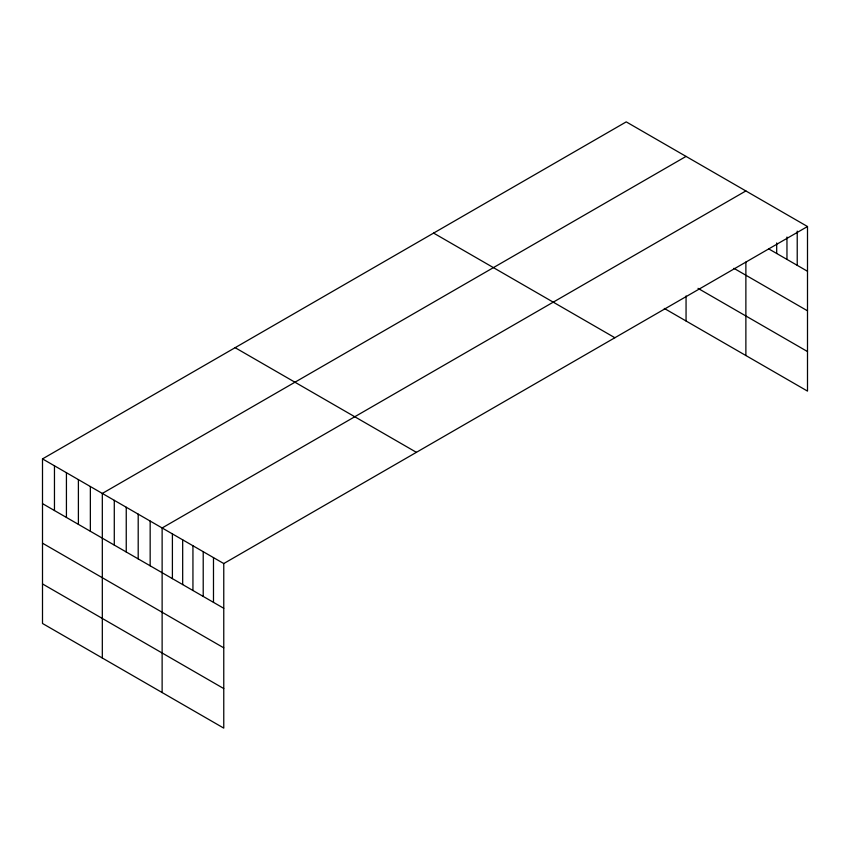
<?xml version="1.0" encoding="UTF-8"?>
<svg xmlns="http://www.w3.org/2000/svg" width="850" height="850" viewBox="0 0 850 850"><rect width="100%" height="100%" fill="white"/><g stroke="black" fill="none" stroke-linecap="round" stroke-linejoin="round"><path stroke-width="1.27" d="M807.5 226.525L223.762 563.55L223.762 728.121L42.5 623.475L42.5 458.894L626.237 121.879L807.5 226.525L807.5 391.106L664.307 308.433M686.056 156.411L102.319 493.436L102.319 658.006M745.875 190.942L162.127 527.967L162.127 692.548M768.697 248.869L807.5 271.267M733.911 268.324L807.5 310.813M698.02 288.352L807.5 351.56M433.606 233.091L614.869 337.737M235.131 347.682L416.394 452.328M42.5 458.894L223.762 563.55M42.5 503.636L223.762 608.292M42.5 543.182L223.762 647.838M42.5 583.929L223.762 688.574M797.226 231.126L797.226 265.338M786.962 237.033L786.962 259.409M776.688 242.951L776.688 253.481M745.875 262.055L745.875 355.523M686.056 295.938L686.056 320.992M213.488 557.611L213.488 602.352M203.214 551.682L203.214 596.424M192.939 545.753L192.939 590.495M182.676 539.824L182.676 584.566M172.401 533.896L172.401 578.638M150.163 521.061L150.163 565.803M138.199 514.154L138.199 558.896M126.246 507.248L126.246 551.99M114.282 500.342L114.282 545.084M90.355 486.519L90.355 531.271M78.391 479.612L78.391 524.354M66.428 472.706L66.428 517.448M54.464 465.8L54.464 510.542"/></g></svg>
